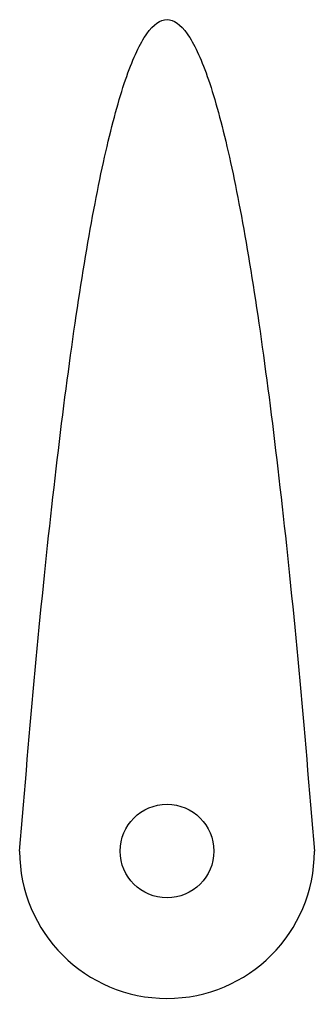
# Model space of a CAD drawing. Extents: x -10 to 10, y -10 to 56.4.
import ezdxf

# ---------------------------------------------------------------- set-up
doc = ezdxf.new("R2010")
doc.units = 0
doc.header["$MEASUREMENT"] = 0
doc.layers.add('VISIBLE', color=7, linetype='CONTINUOUS')

msp = doc.modelspace()

# ---------------------------------------------------------------- linework, layer by layer
at = {"layer": 'VISIBLE'}
msp.add_circle((0, 0), 3.175, dxfattribs=at)
msp.add_arc((0, 0), 10, 180, 0, dxfattribs=at)
msp.add_rational_spline([(-10, 0), (0, 125.421), (10, 0)], [1, 0.818181818182, 1], degree=2, dxfattribs=at)

doc.saveas('drawing.dxf')
